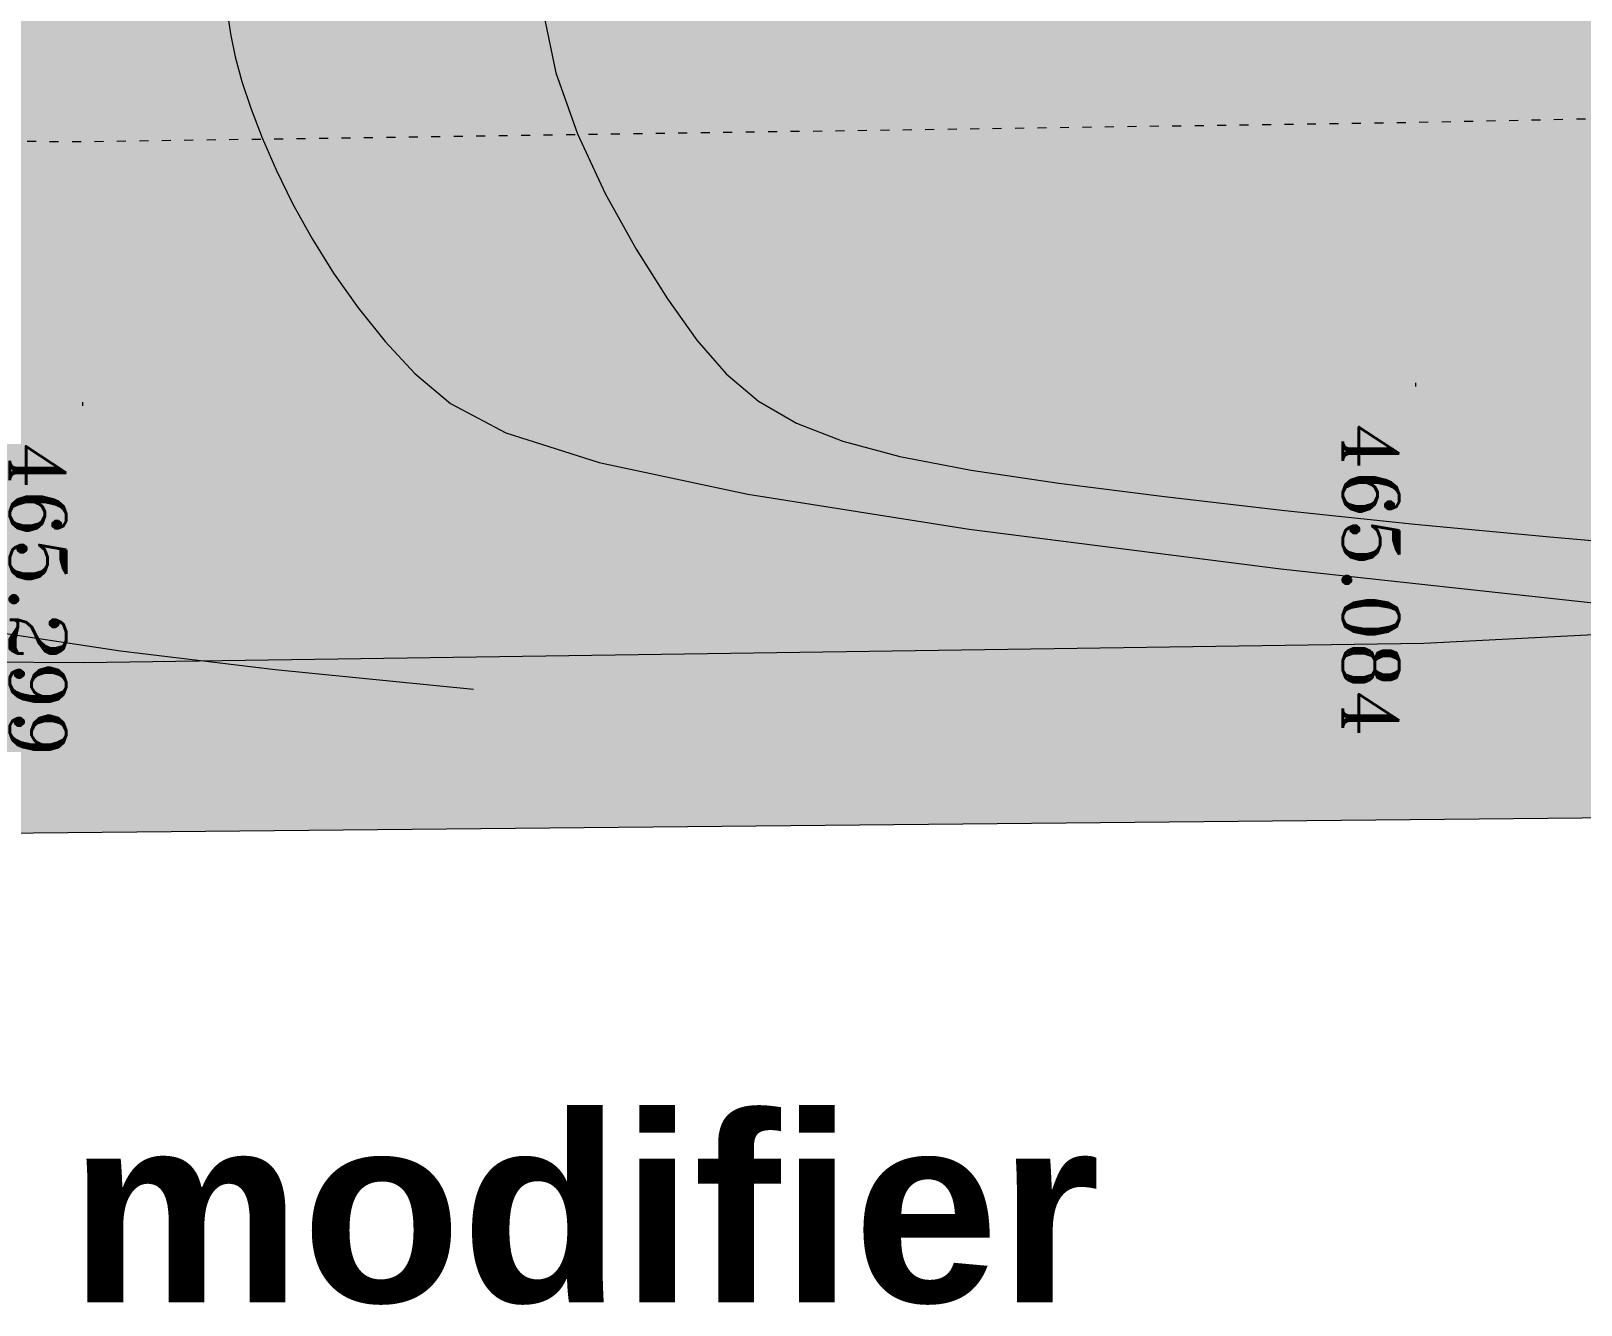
# Model space of a CAD drawing. Header units: millimetres. Extents: x 132836 to 1862386, y -330276 to -143438.
# Drawn here: x 428572 to 449280, y -300711 to -283690 of the extents above; entities that cross this region are included whole.
import ezdxf

# ---------------------------------------------------------------- set-up
doc = ezdxf.new("R2010")
doc.units = ezdxf.units.MM
doc.header["$MEASUREMENT"] = 0
doc.linetypes.add('ACAD_ISO03W100', pattern=[300, 120, -180])
for name, color, linetype in [('Cotations - 1_100', 7, 'Continuous'), ('Nouveau_CN_01_00', 7, 'Continuous'), ('Nouveau_CN_02_00', 7, 'Continuous'), ('Nouveau_rg', 7, 'Continuous'), ('Nouveau_TopoAlt', 7, 'Continuous'), ('Nouveau_TopoJIS', 7, 'Continuous')]:
    doc.layers.add(name, color=color, linetype=linetype)
doc.styles.add('STYLE_GENERE_3', font='')
doc.styles.add('STYLE_GENERE_5', font='romant.shx')
doc.styles.get('STYLE_GENERE_3').set_extended_font_data('Arial', bold=True)

msp = doc.modelspace()

# ---------------------------------------------------------------- hatches: boundary and pattern name
at = {"linetype": 'Continuous', "lineweight": 0, "true_color": 0x6f6f6f}
h = msp.add_hatch(color=8, dxfattribs=at)
h.paths.add_polyline_path([(360547.961, -295062.571), (487920.34, -293826.868), (487920.34, -270902.734), (487462.568, -270902.734), (472913.119, -271040.575), (472913.119, -163437.635), (371855.719, -163437.635), (371855.719, -271040.575), (371882.482, -271040.57), (371882.665, -272000.514, -0.409427364), (367883.201, -275935.042), (360547.961, -275935.042)])
h.paths.add_polyline_path([(377135.103, -260639.953), (373845.103, -260639.953), (373845.103, -248364.953), (373845.103, -243089.974), (373845.103, -242189.974), (377135.103, -242189.974)], flags=0)
h.paths.add_polyline_path([(380202.952, -171995.57), (431505.799, -171995.57), (464309.564, -171995.57), (464309.564, -262465.571), (462925.553, -262565.571), (438593.575, -262550.571), (437925.553, -262550.571), (436549.587, -262550.571), (436549.587, -189810.571), (412055.061, -189810.571), (412055.061, -201780.57), (412055.061, -204495.57), (415454.069, -204495.57), (415454.069, -208495.57), (415454.069, -218295.57), (405655.061, -218295.57), (405655.061, -222495.57), (415474.561, -222495.57), (415474.561, -260810.571), (380202.952, -260810.571), (380202.952, -230015.57), (380202.952, -193810.571)], flags=0)
h.paths.add_polyline_path([(381436.562, -269433.913, -0.09031866), (381558.292, -268727.623, -0.201448728), (382612.158, -267592.74, -0.104211445), (383417.525, -267415.055), (384017.498, -267409.371, -0.104044608), (384824.873, -267571.244, -0.238255457), (385983.776, -268953.318, -0.055188622), (386036.355, -269390.334), (386038.45, -269611.438), (386050.565, -270890.267), (385792.102, -271892.761, -0.267949192), (384069.602, -272909.124), (383469.629, -272914.808, -0.193717464), (382078.771, -272370.185, -0.070568756), (381728.183, -271931.262, -0.131652498), (381450.772, -270933.845)], flags=0)
h.paths.add_polyline_path([(394027.271, -275599.002, -0.415791099), (392016.505, -273599.031), (392016.505, -273452.052), (392030.007, -267377.824, -0.380556701), (394016.505, -265609.826), (394094.233, -265609.826), (394094.233, -270609.826), (409094.233, -270609.826), (409094.233, -265609.826), (414055.71, -265609.826, -0.414213562), (415555.71, -267109.826), (415555.71, -273660.699, -0.345501612), (413836.804, -275433.432)], flags=0)
h.paths.add_polyline_path([(424209.612, -271504.083, -0.134473934), (423930.467, -270484.937), (423930.467, -268984.937, -0.414213562), (425930.467, -266984.937), (426530.467, -266984.937, -0.414213562), (428530.467, -268984.937), (428530.467, -270484.937, -0.128820346), (428273.55, -271465.581, -0.270936291), (426530.467, -272484.937), (425930.467, -272484.937, -0.264979997)], flags=0)
h.paths.add_polyline_path([(436562.206, -273329.325), (436569.468, -267730.336, -0.098561509), (436800.237, -266943.721), (436817.2, -266951.545, -0.258849002), (438654.998, -265605.827), (438652.661, -265587.294), (439337.088, -265587.294), (439337.088, -265687.294), (439337.088, -270687.294), (469237.088, -270687.294), (469237.088, -265687.294), (470907.523, -265687.294), (472885.813, -265687.294), (472885.813, -267687.294), (472885.813, -271062.255, 0.001345761), (472885.842, -271073.021), (472896.728, -273095.233, -0.414213562), (470907.523, -275105.97), (462184.053, -275105.97, -0.005188955), (462130.957, -275116.103), (454147.511, -275196.191), (438770.531, -275253.24, -0.386553331), (436572.608, -273475.385, -0.025189219)], flags=0)

# ---------------------------------------------------------------- linework, layer by layer
at = {"color": 9, "linetype": 'Continuous', "lineweight": 5}
msp.add_lwpolyline([(367883.201, -275935.042), (360547.961, -275935.042), (360547.961, -295062.571), (487920.34, -293826.868), (487920.34, -270902.734), (487462.568, -270902.734), (472923.119, -271040.481), (472923.119, -163437.635), (371862.558, -163437.635), (371862.558, -271040.575), (371855.719, -271040.575), (371855.902, -272000.519), (371882.665, -272000.514, -0.409427364)], format="xyb", close=True, dxfattribs=at)
at = {"layer": 'Nouveau_CN_01_00', "color": 8, "linetype": 'Continuous', "lineweight": 5, "flags": 128}
for points in [[(435418.725, -283456.558), (435585.055, -284250.515), (435873.214, -285062.81), (436243.717, -285859.325), (436657.083, -286605.938), (437073.828, -287268.53), (437467.189, -287821.339), (437861.281, -288272.037), (438292.938, -288636.657), (438798.993, -288931.23), (439416.281, -289171.788), (440181.636, -289374.363), (441131.892, -289554.986), (442303.884, -289729.69), (443717.516, -289910.738), (445324.979, -290095.331), (447061.536, -290276.9), (448862.45, -290448.878), (450662.981, -290604.696)], [(428208.797, -291735.147), (429769.149, -291972.178), (431834.766, -292219.367), (434482.032, -292484.53)]]:
    msp.add_lwpolyline(points, dxfattribs=at)
at = {"layer": 'Nouveau_CN_02_00', "color": 8, "linetype": 'Continuous', "lineweight": 5, "flags": 128}
msp.add_lwpolyline([(431194.194, -283430.989), (431236.703, -283725.715), (431300.214, -284033.212), (431389.125, -284362.386), (431507.83, -284722.143), (431660.031, -285118.45), (431846.65, -285545.518), (432067.916, -285994.619), (432324.057, -286457.026), (432615.301, -286924.011), (432941.875, -287386.845), (433304.009, -287836.802), (433701.929, -288265.153), (434174.833, -288667.714), (434917.793, -289058.479), (436164.853, -289455.983), (438150.053, -289878.764), (441107.435, -290345.358), (445271.042, -290874.303), (450874.915, -291484.134)], dxfattribs=at)
at = {"layer": 'Nouveau_rg', "color": 8, "linetype": 'ACAD_ISO03W100', "lineweight": 5, "flags": 128}
msp.add_lwpolyline([(368823.193, -285374.791), (379759.376, -285235.764), (396889.51, -285039.487), (413320.334, -285058.524), (429246.109, -285167.338), (446952.378, -284910.797), (464845.43, -284550.51), (482669.365, -284632.08)], dxfattribs=at)
at = {"layer": 'Nouveau_rg', "color": 8, "linetype": 'Continuous', "lineweight": 5, "flags": 128}
msp.add_lwpolyline([(368911.666, -292334.229), (379843.484, -292195.257), (396925.35, -291999.533), (413292.525, -292018.496), (429272.751, -292127.683), (447180.482, -291868.223), (464629.294, -290976.51), (483057.202, -290976.51)], dxfattribs=at)
at = {"layer": 'Nouveau_TopoJIS', "color": 8, "linetype": 'Continuous', "lineweight": 5}
for p, q in [((447066.43, -288389.51), (447066.43, -288439.51)), ((429259.43, -288647.51), (429259.43, -288697.51))]:
    msp.add_line(p, q, dxfattribs=at)

# ---------------------------------------------------------------- texts
at = {"layer": 'Cotations - 1_100', "color": 7, "linetype": 'Continuous', "lineweight": 5, "insert": (409414.837, -297443.693), "char_height": 2503.589189, "attachment_point": 1, "style": 'STYLE_GENERE_3'}
msp.add_mtext('\\A1;{\\pql;\\fArial|b1|i0|c0|p38;Masse\\fArial|b1|i0|c0|p38; \\fArial|b1|i0|c0|p38;\\H0.998566x;1\\fArial|b1|i0|c0|p38;\\A1{\\H.66x;\\Ser^  ;}\\fArial|b1|i0|c0|p38; à modifier}', dxfattribs=at)
at = {"layer": 'Nouveau_TopoAlt', "color": 253, "linetype": 'Continuous', "lineweight": 5, "true_color": 0x9f9f9f, "char_height": 750, "attachment_point": 1, "rotation": 270, "style": 'STYLE_GENERE_5'}
for s, insert in [('\\A1;{\\pql;\\Fromant.shx;465.084}', (446848.242, -288918.01)), ('\\A1;{\\pql;\\Fromant.shx;465.299}', (429041.242, -289176.01))]:
    msp.add_mtext(s, dxfattribs=dict(at, insert=insert))

doc.saveas('drawing.dxf')
